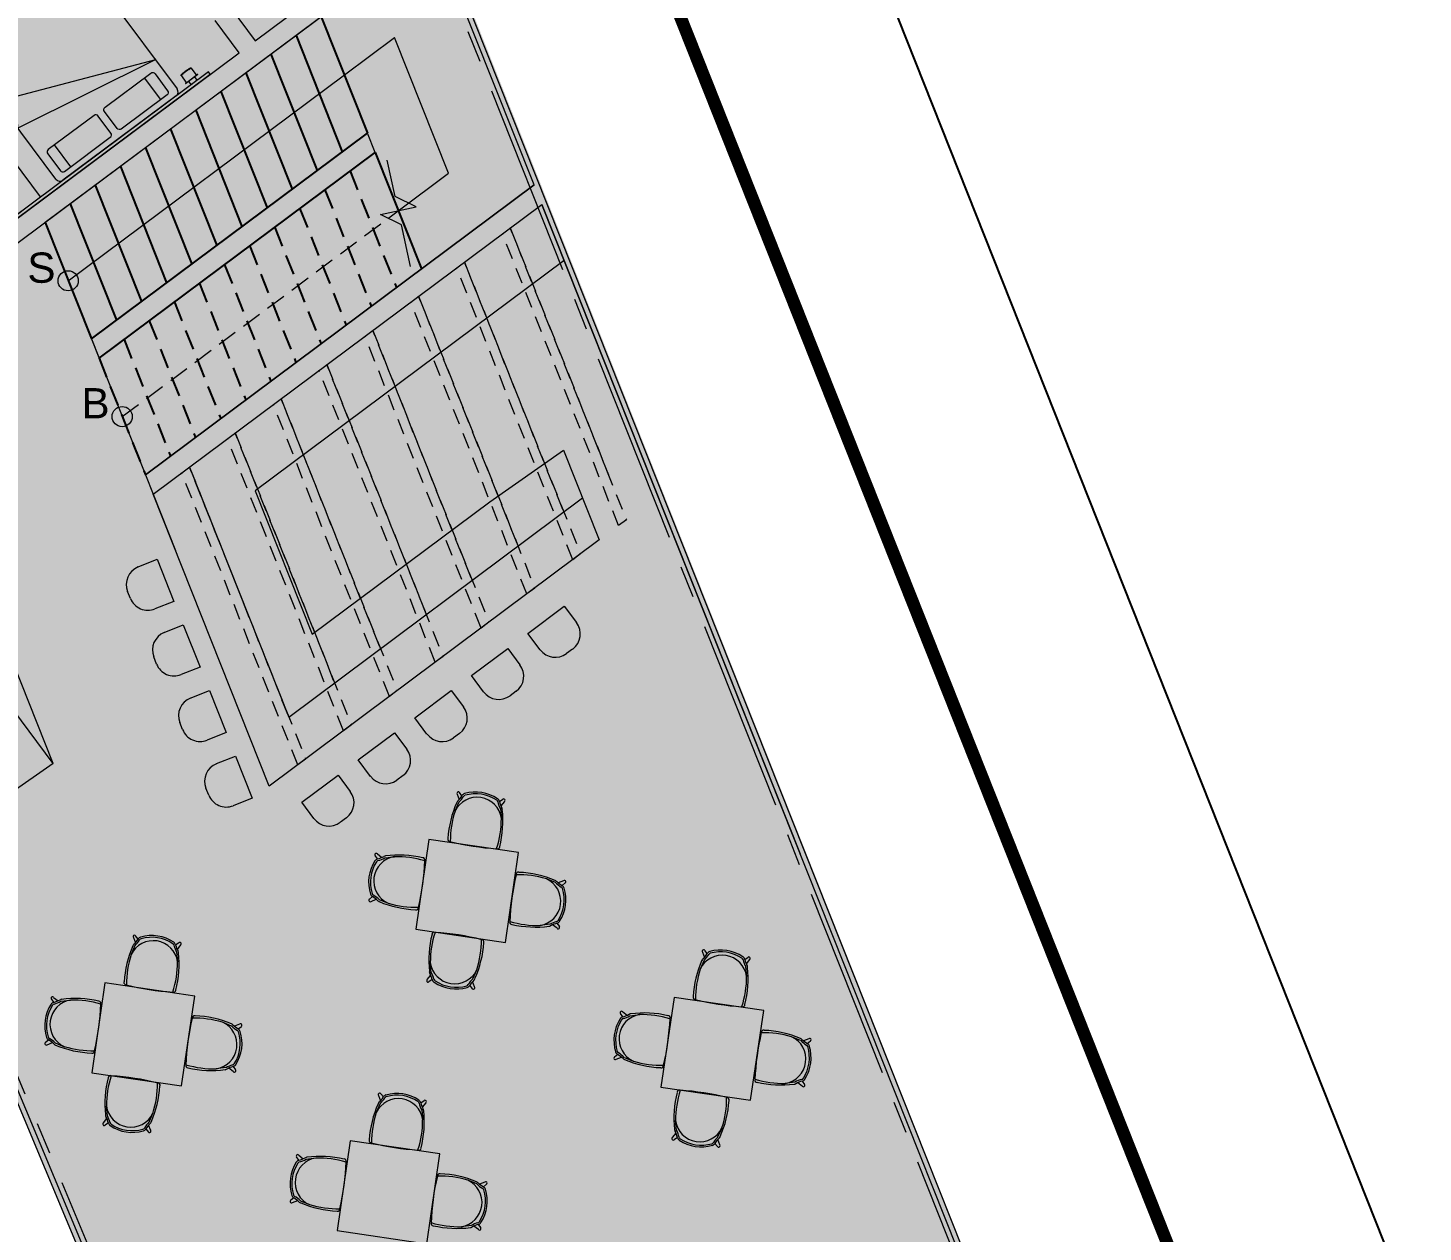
# Model space of a CAD drawing. Header units: metres. Extents: x -466 to 1322, y -1072 to 50.
# Drawn here: x 446.75 to 460.6, y -410.86 to -398.92 of the extents above; entities that cross this region are included whole.
import ezdxf

# ---------------------------------------------------------------- set-up
doc = ezdxf.new("R2010")
doc.units = ezdxf.units.M
for name, pattern in [('B1 P BAJA$0$HIDDEN', [9.525, 6.35, -3.175]), ('CENTER2', [28.575, 19.05, -3.175, 3.175, -3.175]), ('Hidden 1_16_', [0.002381, 0.001587, -0.00079375]), ('OCULTA2', [0.3, 0.2, -0.1])]:
    doc.linetypes.add(name, pattern=pattern)
for name, color, linetype, lineweight in [('A - Hatch muros', 4, 'Continuous', 0), ('A - MURO BAJO', 2, 'Continuous', 0), ('A - PROY', 250, 'B1 P BAJA$0$HIDDEN', 0), ('A-EJES', 61, 'CENTER2', 0), ('A-MUEBLES', 5, 'Continuous', 0), ('A-MURO INT', 4, 'Continuous', 0), ('S-STRS-ANNO', 30, 'Continuous', 9)]:
    doc.layers.add(name, color=color, linetype=linetype, lineweight=lineweight)
for name, color, linetype in [('AKU_Escalera', 5, 'Continuous'), ('AKU_Poligono', 1, 'Continuous'), ('Poligono Fisico', 3, 'Continuous')]:
    doc.layers.add(name, color=color, linetype=linetype)
for name, color, linetype, lineweight, true_color in [('Hatch escaleras', 7, 'Continuous', 0, 0x78372d), ('Hatch Exterior', 7, 'Continuous', 0, 0xa99b89), ('Hatch Interior', 7, 'Continuous', 0, 0xaf6350)]:
    doc.layers.add(name, color=color, linetype=linetype, lineweight=lineweight, true_color=true_color)
doc.styles.get("Standard").update_dxf_attribs({"font": 'arial.ttf'})

# ---------------------------------------------------------------- blocks, each defined once
blk = doc.blocks.new('Mure02pl')
at = {"color": 0, "linetype": 'ByBlock'}
for p, q in [((-0.75, -1.975), (-0.75, -0.075)), ((-0.7, -0.025), (0.7, -0.025)), ((-0.557, -0.086), (-0.557, -0.356)), ((0.557, -0.086), (0.557, -0.356)), ((0.75, -0.075), (0.75, -1.975)), ((0.571, -0.969), (-0.755, -0.433)), ((-0.755, -0.433), (0.749, -0.707)), ((0.749, -0.707), (0.571, -0.969)), ((0.7, -2.025), (-0.7, -2.025))]:
    blk.add_line(p, q, dxfattribs=at)
for points in [[(-0.068, -0.356), (-0.634, -0.356, -0.414214), (-0.664, -0.326), (-0.664, -0.116, -0.414214), (-0.634, -0.086), (-0.068, -0.086, -0.414214), (-0.038, -0.116), (-0.038, -0.326, -0.414214)], [(0.068, -0.356), (0.634, -0.356, 0.414214), (0.664, -0.326), (0.664, -0.116, 0.414214), (0.634, -0.086), (0.068, -0.086, 0.414214), (0.038, -0.116), (0.038, -0.326, 0.414214)]]:
    blk.add_lwpolyline(points, format="xyb", close=True, dxfattribs=at)
for centre, start, end in [((-0.7, -0.075), 90, 180), ((0.7, -0.075), 0, 90), ((-0.7, -1.975), 180, 270), ((0.7, -1.975), 270, 0)]:
    blk.add_arc(centre, 0.05, start, end, dxfattribs=at)

msp = doc.modelspace()

# ---------------------------------------------------------------- hatches: boundary and pattern name
at = {"layer": 'A - Hatch muros', "transparency": 33554687}
h = msp.add_hatch(color=256, dxfattribs=at)
h.dxf.hatch_style = 1
h.paths.add_polyline_path([(450.823, -397.946), (443.116, -403.69), (445.686, -407.138), (445.526, -407.258), (444.211, -405.494), (443.81, -405.792), (443.691, -405.632), (444.092, -405.333), (442.119, -402.687), (439.554, -404.6), (439.434, -404.439), (442, -402.527), (440.924, -401.084), (438.519, -402.877), (439.116, -403.678), (438.956, -403.798), (438.239, -402.836), (440.805, -400.923), (440.625, -400.683), (440.786, -400.563), (441.144, -401.044), (442.748, -399.849), (442.867, -400.01), (441.264, -401.205), (442.997, -403.53), (444.44, -402.454), (443.185, -400.771), (443.345, -400.651), (444.6, -402.335), (448.85, -399.167), (448.611, -398.847), (448.771, -398.727), (449.01, -399.048), (450.746, -397.754)])
h = msp.add_hatch(color=256, dxfattribs=at)
h.dxf.hatch_style = 1
h.paths.add_polyline_path([(447.384, -402.006), (447.461, -402.198), (450.2, -400.157), (450.123, -399.964)])
at = {"layer": 'A-MURO INT', "transparency": 33554687}
h = msp.add_hatch(color=256, dxfattribs=at)
h.dxf.hatch_style = 1
h.paths.add_polyline_path([(445.939, -404.787), (445.799, -404.892), (446.741, -406.155), (445.993, -406.679), (445.995, -406.683), (445.847, -406.786), (445.7, -406.889), (445.651, -406.922), (445.729, -407.108), (447.004, -406.215)])
h.paths.add_polyline_path([(445.119, -405.648), (445.039, -405.458), (444.65, -405.748), (444.77, -405.908)])
h.paths.add_polyline_path([(445.177, -405.397), (445.157, -405.37), (445.039, -405.458), (445.119, -405.648), (445.277, -405.531), (445.257, -405.504), (445.257, -405.504)])
h.paths.add_polyline_path([(444.403, -402.732), (444.265, -402.834), (445.122, -403.983), (445.262, -403.878)])
h.paths.add_polyline_path([(444.48, -404.461), (444.36, -404.301), (443.853, -404.679), (443.973, -404.839)])
at = {"layer": 'Hatch escaleras', "transparency": 33554687}
h = msp.add_hatch(color=256, dxfattribs=at)
h.dxf.hatch_style = 1
h.paths.add_polyline_path([(446.925, -400.852), (447.92, -403.353), (451.776, -400.478), (450.781, -397.977)])
h = msp.add_hatch(color=256, dxfattribs=at)
h.dxf.hatch_style = 1
h.paths.add_polyline_path([(446.925, -400.852), (447.92, -403.353), (451.776, -400.478), (450.781, -397.977)])
at = {"layer": 'Hatch Exterior', "transparency": 33554687}
h = msp.add_hatch(color=256, dxfattribs=at)
h.dxf.hatch_style = 1
h.paths.add_polyline_path([(452.157, -422.764), (445.643, -407.17), (426.443, -421.481), (425.129, -419.717), (443.848, -405.764), (442.653, -404.16), (449.19, -399.288), (446.082, -395.119), (448.887, -393.028), (459.547, -419.87)])
at = {"layer": 'Hatch Interior', "transparency": 33554687}
h = msp.add_hatch(color=256, dxfattribs=at)
h.dxf.hatch_style = 1
edge = h.paths.add_edge_path()
edge.add_line((417.738, -422.606), (419.386, -424.817))
edge.add_arc((419.72, -425.432), 0.7, 36.6996, 118.5178, ccw=False)
edge.add_line((420.281, -425.014), (421.644, -423.998))
edge.add_line((421.644, -423.998), (425.111, -425.674))
edge.add_line((425.111, -425.674), (423.817, -428.35))
edge.add_line((423.817, -428.35), (449.746, -440.885))
edge.add_line((449.746, -440.885), (452.227, -435.753))
edge.add_line((452.227, -435.753), (452.879, -434.403))
edge.add_line((452.879, -434.403), (426.278, -421.542))
edge.add_line((426.278, -421.542), (424.968, -419.836))
edge.add_line((424.968, -419.836), (443.848, -405.764))
edge.add_line((443.848, -405.764), (442.653, -404.16))
edge.add_line((442.653, -404.16), (449.19, -399.288))
edge.add_line((449.19, -399.288), (446.082, -395.119))
edge.add_line((446.082, -395.119), (408.291, -423.287))
edge.add_line((408.291, -423.287), (413.467, -425.79))
edge.add_line((413.467, -425.79), (417.738, -422.606))
at = {"layer": 'S-STRS-ANNO', "lineweight": 0}
h = msp.add_hatch(color=256, dxfattribs=at)
h.dxf.hatch_style = 1
edge = h.paths.add_edge_path()
edge.add_arc((447.154, -401.429), 0.1, 0, 360)
h = msp.add_hatch(color=256, dxfattribs=at)
h.dxf.hatch_style = 1
edge = h.paths.add_edge_path()
edge.add_arc((447.69, -402.776), 0.1, 0, 360)

# ---------------------------------------------------------------- linework, layer by layer
at = {"layer": 'A - MURO BAJO'}
for p, q in [((451.853, -400.671), (454.417, -407.113)), ((452.075, -401.228), (449.01, -403.513)), ((452.069, -403.108), (452.423, -403.999)), ((447.996, -403.545), (448.218, -404.103)), ((449.149, -406.441), (447.996, -403.545)), ((452.423, -403.999), (449.149, -406.441))]:
    msp.add_line(p, q, dxfattribs=at)
at = {"layer": 'A - MURO BAJO', "ltscale": 0.05}
for p, q in [((448.357, -403.277), (449.342, -405.756)), ((449.342, -405.756), (452.258, -403.583))]:
    msp.add_line(p, q, dxfattribs=at)
for points in [[(450.823, -397.946), (459.547, -419.87), (452.157, -422.764), (447.57, -411.782), (445.643, -407.17)], [(451.776, -400.478), (450.781, -397.977)], [(459.482, -419.841), (451.853, -400.671)], [(449.575, -404.934), (451.337, -403.62), (452.069, -403.108)], [(449.01, -403.513), (449.575, -404.934)], [(445.684, -407.139), (447.616, -411.764), (447.616, -411.764), (451.413, -420.854), (452.184, -422.7)]]:
    msp.add_lwpolyline(points, dxfattribs=at)
at = {"layer": 'A - PROY'}
msp.add_line((447.004, -406.215), (445.264, -401.843), dxfattribs=at)
at = {"layer": 'A - PROY', "color": 250, "linetype": 'Hidden 1_16_', "ltscale": 100}
for points in [[(452.517, -403.358), (451.54, -400.904), (452.692, -403.799), (452.615, -403.857), (451.463, -400.962)], [(452.062, -403.697), (451.085, -401.243), (452.238, -404.138), (452.16, -404.196), (451.008, -401.301)], [(451.607, -404.036), (450.631, -401.582), (451.783, -404.477), (451.705, -404.535), (450.553, -401.64)], [(451.152, -404.375), (450.176, -401.921), (451.328, -404.816), (451.251, -404.874), (450.098, -401.979)], [(450.698, -404.714), (449.721, -402.26), (450.873, -405.155), (450.796, -405.213), (449.644, -402.317)], [(450.243, -405.053), (449.266, -402.599), (450.418, -405.494), (450.341, -405.552), (449.189, -402.656)], [(449.788, -405.392), (448.811, -402.938), (449.964, -405.833), (449.886, -405.891), (448.734, -402.995)], [(449.334, -405.731), (448.357, -403.276), (449.509, -406.172), (449.432, -406.23), (448.28, -403.334)]]:
    msp.add_lwpolyline(points, dxfattribs=at)
at = {"layer": 'A-EJES', "ltscale": 0.1}
for p, q in [((459.458, -419.905), (447.271, -389.28)), ((452.233, -422.68), (440.431, -394.426))]:
    msp.add_line(p, q, dxfattribs=at)
at = {"layer": 'A-MUEBLES'}
for p, q in [((448.368, -399.319), (448.277, -399.387)), ((448.351, -399.332), (448.368, -399.319)), ((448.425, -399.383), (448.379, -399.322)), ((448.277, -399.387), (448.294, -399.374)), ((448.277, -399.398), (448.323, -399.459)), ((448.317, -399.471), (448.437, -399.381)), ((448.319, -399.469), (448.317, -399.471)), ((448.317, -399.471), (448.32, -399.474)), ((448.44, -399.384), (448.32, -399.474)), ((448.32, -399.474), (448.322, -399.473)), ((448.349, -399.452), (448.374, -399.485)), ((448.435, -399.439), (448.374, -399.485)), ((448.435, -399.439), (448.41, -399.407)), ((448.437, -399.381), (448.435, -399.383)), ((448.44, -399.384), (448.437, -399.381)), ((448.438, -399.386), (448.44, -399.384))]:
    msp.add_line(p, q, dxfattribs=at)
at = {"layer": 'A-MUEBLES', "color": 5}
for p, q in [((447.849, -404.266), (448.037, -404.191)), ((448.037, -404.191), (448.203, -404.61)), ((447.772, -404.58), (447.744, -404.51)), ((448.203, -404.61), (448.015, -404.684)), ((451.715, -404.926), (452.076, -404.657)), ((452.076, -404.657), (452.197, -404.819)), ((448.108, -404.917), (448.296, -404.842)), ((448.296, -404.842), (448.462, -405.26)), ((451.837, -405.088), (451.715, -404.926)), ((451.154, -405.344), (451.515, -405.075)), ((451.515, -405.075), (451.636, -405.237)), ((452.159, -405.081), (452.099, -405.126)), ((448.03, -405.23), (448.003, -405.16)), ((448.462, -405.26), (448.274, -405.335)), ((451.275, -405.506), (451.154, -405.344)), ((448.366, -405.567), (448.555, -405.492)), ((448.555, -405.492), (448.721, -405.91)), ((450.593, -405.763), (450.954, -405.494)), ((450.954, -405.494), (451.075, -405.656)), ((451.598, -405.5), (451.538, -405.545)), ((448.289, -405.88), (448.261, -405.811)), ((450.714, -405.925), (450.593, -405.763)), ((448.721, -405.91), (448.533, -405.985)), ((450.032, -406.181), (450.393, -405.912)), ((450.393, -405.912), (450.514, -406.074)), ((451.037, -405.918), (450.977, -405.963)), ((448.625, -406.218), (448.813, -406.143)), ((448.813, -406.143), (448.98, -406.561)), ((450.153, -406.344), (450.032, -406.181)), ((449.471, -406.6), (449.832, -406.331)), ((449.832, -406.331), (449.953, -406.493)), ((450.476, -406.337), (450.416, -406.382)), ((448.548, -406.531), (448.52, -406.461)), ((451.014, -406.521), (451.034, -406.573)), ((451.061, -406.536), (451.036, -406.503)), ((448.98, -406.561), (448.792, -406.636)), ((449.592, -406.762), (449.471, -406.6)), ((451.03, -406.601), (450.991, -406.69)), ((451.433, -406.594), (451.466, -406.571)), ((451.442, -406.665), (451.452, -406.762)), ((451.483, -406.594), (451.447, -406.638)), ((449.915, -406.755), (449.855, -406.8)), ((450.732, -406.971), (450.602, -407.861)), ((451.623, -407.1), (450.732, -406.971)), ((450.224, -407.163), (450.2, -407.13)), ((450.223, -407.114), (450.267, -407.148)), ((450.295, -407.153), (450.391, -407.141)), ((451.493, -407.991), (451.623, -407.1)), ((451.988, -407.398), (451.899, -407.361)), ((452.068, -407.379), (452.016, -407.401)), ((452.054, -407.427), (452.086, -407.401)), ((450.173, -407.537), (450.142, -407.562)), ((450.159, -407.584), (450.211, -407.563)), ((450.239, -407.566), (450.329, -407.603)), ((450.602, -407.861), (451.493, -407.991)), ((451.932, -407.811), (451.836, -407.823)), ((452.004, -407.85), (451.96, -407.815)), ((452.003, -407.8), (452.027, -407.833)), ((447.817, -408.023), (447.778, -408.112)), ((447.801, -407.943), (447.821, -407.995)), ((447.848, -407.958), (447.823, -407.926)), ((448.22, -408.016), (448.253, -407.993)), ((448.27, -408.016), (448.234, -408.06)), ((448.229, -408.088), (448.239, -408.184)), ((450.757, -408.288), (450.747, -408.192)), ((453.463, -408.167), (453.424, -408.256)), ((453.446, -408.087), (453.466, -408.139)), ((453.494, -408.102), (453.469, -408.07)), ((453.866, -408.16), (453.899, -408.137)), ((453.915, -408.16), (453.88, -408.204)), ((450.717, -408.359), (450.752, -408.315)), ((451.169, -408.352), (451.208, -408.264)), ((453.875, -408.232), (453.885, -408.328)), ((447.519, -408.393), (447.389, -409.283)), ((448.41, -408.523), (447.519, -408.393)), ((450.766, -408.359), (450.733, -408.382)), ((451.138, -408.417), (451.163, -408.45)), ((451.186, -408.433), (451.165, -408.38)), ((447.011, -408.585), (446.987, -408.552)), ((447.01, -408.536), (447.054, -408.57)), ((447.082, -408.575), (447.178, -408.563)), ((448.28, -409.413), (448.41, -408.523)), ((453.165, -408.537), (453.035, -409.427)), ((454.055, -408.667), (453.165, -408.537)), ((452.657, -408.729), (452.633, -408.696)), ((452.656, -408.68), (452.7, -408.714)), ((452.728, -408.719), (452.824, -408.707)), ((453.925, -409.557), (454.055, -408.667)), ((448.775, -408.82), (448.686, -408.783)), ((448.855, -408.801), (448.803, -408.823)), ((448.841, -408.849), (448.873, -408.824)), ((446.96, -408.959), (446.929, -408.984)), ((446.946, -409.006), (446.998, -408.985)), ((447.026, -408.988), (447.116, -409.025)), ((454.421, -408.964), (454.331, -408.927)), ((454.501, -408.946), (454.449, -408.967)), ((454.486, -408.993), (454.518, -408.968)), ((452.606, -409.103), (452.574, -409.128)), ((452.592, -409.15), (452.644, -409.129)), ((452.672, -409.132), (452.761, -409.169)), ((447.389, -409.283), (448.28, -409.413)), ((448.719, -409.233), (448.623, -409.245)), ((448.791, -409.272), (448.747, -409.238)), ((448.79, -409.222), (448.814, -409.255)), ((453.035, -409.427), (453.925, -409.557)), ((454.365, -409.377), (454.269, -409.389)), ((454.437, -409.416), (454.392, -409.382)), ((454.436, -409.366), (454.46, -409.399)), ((450.233, -409.509), (450.253, -409.561)), ((450.281, -409.524), (450.256, -409.492)), ((450.653, -409.582), (450.686, -409.559)), ((450.702, -409.582), (450.667, -409.626)), ((447.544, -409.71), (447.534, -409.614)), ((447.956, -409.774), (447.995, -409.686)), ((450.25, -409.589), (450.211, -409.678)), ((450.662, -409.654), (450.672, -409.75)), ((447.503, -409.781), (447.539, -409.737)), ((447.553, -409.781), (447.52, -409.805)), ((447.925, -409.84), (447.95, -409.872)), ((447.973, -409.855), (447.952, -409.802)), ((453.19, -409.854), (453.18, -409.758)), ((453.601, -409.919), (453.641, -409.83)), ((449.952, -409.959), (449.822, -410.849)), ((450.842, -410.089), (449.952, -409.959)), ((453.149, -409.926), (453.185, -409.882)), ((453.199, -409.925), (453.165, -409.949)), ((453.571, -409.984), (453.596, -410.016)), ((453.618, -409.999), (453.598, -409.946)), ((449.444, -410.152), (449.42, -410.119)), ((449.442, -410.102), (449.487, -410.136)), ((449.515, -410.141), (449.611, -410.129)), ((450.712, -410.979), (450.842, -410.089)), ((451.208, -410.386), (451.118, -410.349)), ((451.288, -410.368), (451.236, -410.389)), ((451.273, -410.415), (451.305, -410.39)), ((449.393, -410.525), (449.361, -410.55)), ((449.379, -410.572), (449.431, -410.551)), ((449.459, -410.554), (449.548, -410.591)), ((451.152, -410.799), (451.056, -410.811)), ((451.224, -410.838), (451.179, -410.804)), ((451.223, -410.788), (451.247, -410.821)), ((449.822, -410.849), (450.712, -410.979))]:
    msp.add_line(p, q, dxfattribs=at)
at = {"layer": 'A-MUEBLES', "flags": 128}
for points in [[(448.331, -399.342), (448.341, -399.334), (448.351, -399.328), (448.356, -399.325)], [(448.356, -399.325), (448.359, -399.323), (448.361, -399.322), (448.364, -399.321), (448.367, -399.319), (448.368, -399.319)], [(448.368, -399.319), (448.369, -399.319), (448.369, -399.319), (448.369, -399.318), (448.37, -399.318), (448.37, -399.318), (448.37, -399.318), (448.371, -399.318), (448.371, -399.318), (448.371, -399.318), (448.372, -399.318), (448.372, -399.318), (448.373, -399.318), (448.373, -399.318), (448.373, -399.318), (448.374, -399.318), (448.374, -399.318), (448.374, -399.319), (448.375, -399.319), (448.375, -399.319), (448.376, -399.319), (448.376, -399.319), (448.376, -399.319), (448.377, -399.319), (448.377, -399.32), (448.377, -399.32), (448.377, -399.32), (448.378, -399.32), (448.378, -399.321), (448.378, -399.321), (448.379, -399.321), (448.379, -399.321), (448.379, -399.322), (448.379, -399.322)], [(448.277, -399.398), (448.277, -399.398), (448.277, -399.397), (448.276, -399.397), (448.276, -399.397), (448.276, -399.396), (448.276, -399.396), (448.276, -399.396), (448.276, -399.395), (448.276, -399.395), (448.276, -399.395), (448.275, -399.394), (448.275, -399.394), (448.275, -399.394), (448.275, -399.393), (448.275, -399.393), (448.275, -399.392), (448.275, -399.392), (448.275, -399.392), (448.275, -399.391), (448.275, -399.391), (448.275, -399.391), (448.276, -399.39), (448.276, -399.39), (448.276, -399.389), (448.276, -399.389), (448.276, -399.389), (448.276, -399.388), (448.276, -399.388), (448.276, -399.388), (448.277, -399.387), (448.277, -399.387), (448.277, -399.387), (448.277, -399.387)], [(448.277, -399.387), (448.279, -399.384), (448.281, -399.382), (448.283, -399.38), (448.285, -399.378), (448.286, -399.377)], [(448.286, -399.377), (448.296, -399.368), (448.306, -399.36), (448.31, -399.357)], [(448.331, -399.342), (448.331, -399.342), (448.331, -399.342), (448.331, -399.342), (448.331, -399.342), (448.331, -399.342), (448.33, -399.342), (448.33, -399.342), (448.33, -399.342), (448.33, -399.342), (448.33, -399.342), (448.33, -399.342), (448.33, -399.343), (448.329, -399.343), (448.329, -399.343), (448.329, -399.343), (448.329, -399.343), (448.328, -399.343), (448.328, -399.344), (448.328, -399.344), (448.328, -399.344), (448.327, -399.344), (448.327, -399.345), (448.327, -399.345), (448.326, -399.345), (448.326, -399.345), (448.326, -399.346), (448.325, -399.346), (448.325, -399.346), (448.324, -399.346), (448.324, -399.347), (448.324, -399.347), (448.323, -399.347), (448.323, -399.348), (448.323, -399.348), (448.322, -399.348), (448.322, -399.348), (448.321, -399.349), (448.321, -399.349), (448.32, -399.349), (448.32, -399.35), (448.32, -399.35), (448.319, -399.35), (448.319, -399.351), (448.318, -399.351), (448.318, -399.351), (448.318, -399.352), (448.317, -399.352), (448.317, -399.352), (448.316, -399.352), (448.316, -399.353), (448.316, -399.353), (448.315, -399.353), (448.315, -399.354), (448.315, -399.354), (448.314, -399.354), (448.314, -399.354), (448.314, -399.355), (448.313, -399.355), (448.313, -399.355), (448.313, -399.355), (448.312, -399.355), (448.312, -399.356), (448.312, -399.356), (448.312, -399.356), (448.311, -399.356), (448.311, -399.356), (448.311, -399.356), (448.311, -399.357), (448.311, -399.357), (448.311, -399.357), (448.31, -399.357), (448.31, -399.357), (448.31, -399.357), (448.31, -399.357), (448.31, -399.357), (448.31, -399.357), (448.31, -399.357), (448.31, -399.357)], [(448.31, -399.357), (448.31, -399.357), (448.31, -399.357), (448.31, -399.357), (448.31, -399.357), (448.31, -399.357), (448.31, -399.357), (448.31, -399.357), (448.311, -399.357), (448.311, -399.357), (448.311, -399.357), (448.311, -399.356), (448.311, -399.356), (448.311, -399.356), (448.312, -399.356), (448.312, -399.356), (448.312, -399.356), (448.312, -399.355), (448.313, -399.355), (448.313, -399.355), (448.313, -399.355), (448.313, -399.355), (448.314, -399.354), (448.314, -399.354), (448.314, -399.354), (448.315, -399.354), (448.315, -399.353), (448.315, -399.353), (448.316, -399.353), (448.316, -399.353), (448.317, -399.352), (448.317, -399.352), (448.317, -399.352), (448.318, -399.351), (448.318, -399.351), (448.319, -399.351), (448.319, -399.35), (448.319, -399.35), (448.32, -399.35), (448.32, -399.35), (448.321, -399.349), (448.321, -399.349), (448.321, -399.349), (448.322, -399.348), (448.322, -399.348), (448.323, -399.348), (448.323, -399.347), (448.324, -399.347), (448.324, -399.347), (448.324, -399.347), (448.325, -399.346), (448.325, -399.346), (448.325, -399.346), (448.326, -399.345), (448.326, -399.345), (448.326, -399.345), (448.327, -399.345), (448.327, -399.344), (448.327, -399.344), (448.328, -399.344), (448.328, -399.344), (448.328, -399.344), (448.329, -399.343), (448.329, -399.343), (448.329, -399.343), (448.329, -399.343), (448.329, -399.343), (448.33, -399.343), (448.33, -399.342), (448.33, -399.342), (448.33, -399.342), (448.33, -399.342), (448.33, -399.342), (448.33, -399.342), (448.331, -399.342), (448.331, -399.342), (448.331, -399.342), (448.331, -399.342), (448.331, -399.342)], [(448.331, -399.461), (448.331, -399.461), (448.33, -399.461), (448.33, -399.461), (448.33, -399.461), (448.33, -399.461), (448.329, -399.461), (448.329, -399.461), (448.329, -399.461), (448.329, -399.461), (448.329, -399.461), (448.328, -399.462), (448.328, -399.462), (448.328, -399.462), (448.328, -399.462), (448.327, -399.462), (448.327, -399.462), (448.327, -399.462), (448.327, -399.462), (448.326, -399.462), (448.326, -399.461), (448.326, -399.461), (448.326, -399.461), (448.326, -399.461), (448.325, -399.461), (448.325, -399.461), (448.325, -399.461), (448.325, -399.461), (448.324, -399.461), (448.324, -399.461), (448.324, -399.461), (448.324, -399.46), (448.324, -399.46), (448.324, -399.46), (448.323, -399.46), (448.323, -399.46), (448.323, -399.46), (448.323, -399.459), (448.323, -399.459), (448.323, -399.459)], [(448.42, -399.394), (448.42, -399.394), (448.421, -399.393), (448.422, -399.393), (448.422, -399.392), (448.423, -399.392), (448.423, -399.392), (448.423, -399.392), (448.423, -399.391), (448.424, -399.391), (448.424, -399.391)], [(448.424, -399.391), (448.424, -399.391), (448.423, -399.392), (448.423, -399.392), (448.423, -399.392)], [(448.425, -399.383), (448.425, -399.383), (448.425, -399.383), (448.425, -399.384), (448.425, -399.384), (448.425, -399.384), (448.426, -399.384), (448.426, -399.384), (448.426, -399.385), (448.426, -399.385), (448.426, -399.385), (448.426, -399.385), (448.426, -399.386), (448.426, -399.386), (448.426, -399.386), (448.426, -399.386), (448.426, -399.387), (448.426, -399.387), (448.426, -399.387), (448.426, -399.387), (448.426, -399.387), (448.426, -399.388), (448.426, -399.388), (448.426, -399.388), (448.426, -399.388), (448.426, -399.389), (448.426, -399.389), (448.425, -399.389), (448.425, -399.389), (448.425, -399.389), (448.425, -399.39), (448.425, -399.39), (448.425, -399.39), (448.425, -399.39), (448.425, -399.39), (448.424, -399.391), (448.424, -399.391), (448.424, -399.391), (448.424, -399.391), (448.424, -399.391)]]:
    msp.add_lwpolyline(points, dxfattribs=at)
at = {"layer": 'A-MUEBLES'}
msp.add_lwpolyline([(444.855, -402.107), (444.873, -402.131), (448.563, -399.381), (448.545, -399.357), (444.855, -402.107)], dxfattribs=at)
msp.add_lwpolyline([(446.612, -400.237), (446.251, -400.506), (446.52, -400.866), (446.881, -400.598)], close=True, dxfattribs=at)
at = {"layer": 'A-MUEBLES', "color": 5}
for centre, radius, start, end in [((447.918, -404.441), 0.187, 111.7004, 201.7004), ((447.946, -404.51), 0.187, 201.7004, 291.7004), ((452.047, -404.931), 0.188, 306.7188, 36.7188), ((448.177, -405.091), 0.187, 111.7004, 201.7004), ((451.987, -404.976), 0.187, 216.7188, 306.7188), ((448.205, -405.161), 0.187, 201.7004, 291.7004), ((451.486, -405.35), 0.188, 306.7188, 36.7188), ((448.436, -405.741), 0.187, 111.7004, 201.7004), ((451.426, -405.394), 0.187, 216.7188, 306.7188), ((450.925, -405.768), 0.188, 306.7188, 36.7188), ((448.463, -405.811), 0.187, 201.7004, 291.7004), ((450.865, -405.813), 0.187, 216.7188, 306.7188), ((450.364, -406.187), 0.187, 306.7188, 36.7188), ((448.695, -406.392), 0.187, 111.7004, 201.7004), ((450.304, -406.231), 0.187, 216.7188, 306.7188), ((448.722, -406.461), 0.187, 201.7004, 291.7004), ((449.803, -406.605), 0.187, 306.7188, 36.7188), ((451.025, -406.512), 0.0141, 37.1157, 217.4292), ((450.857, -406.416), 0.236, 313.2522, 329.863), ((451.098, -406.556), 0.0425, 106.1918, 149.863), ((451.098, -406.556), 0.0255, 106.1918, 149.863), ((451.196, -406.892), 0.392, 56.0102, 106.1918), ((451.196, -406.892), 0.375, 56.0102, 106.1918), ((451.972, -407.029), 1.053, 156.1119, 176.3177), ((451.211, -406.796), 0.244, 8.0759, 154.126), ((451.211, -406.796), 0.244, 8.0759, 154.126), ((451.048, -406.62), 0.0425, 133.2522, 156.1119), ((450.857, -406.416), 0.253, 313.2522, 329.863), ((451.391, -406.602), 0.0255, 12.3389, 56.0102), ((451.391, -406.602), 0.0425, 12.3389, 56.0102), ((451.664, -406.543), 0.253, 192.3389, 208.9497), ((451.664, -406.543), 0.236, 192.3389, 208.9497), ((450.414, -406.785), 1.053, 345.8843, 6.09), ((451.42, -406.678), 0.0425, 6.09, 28.9497), ((451.475, -406.582), 0.0141, 304.7727, 125.0862), ((449.742, -406.65), 0.187, 216.7188, 306.7188), ((451.897, -406.985), 0.952, 161.939, 180.263), ((450.5, -406.766), 0.952, 341.939, 0.263), ((450.942, -406.967), 0.022, 164.0427, 275.7599), ((451.558, -404.567), 2.499, 255.7124, 266.4895), ((451.414, -407.041), 0.022, 246.442, 358.1592), ((450.527, -407.394), 0.392, 147.2075, 197.3891), ((450.527, -407.394), 0.375, 147.2075, 197.3891), ((450.43, -407.381), 0.244, 99.2732, 245.3233), ((450.43, -407.381), 0.244, 99.2732, 245.3233), ((450.211, -407.122), 0.0141, 35.97, 216.2835), ((450.233, -407.205), 0.0425, 103.5362, 147.2075), ((450.233, -407.205), 0.0255, 103.5362, 147.2075), ((450.168, -406.934), 0.236, 283.5362, 300.147), ((450.168, -406.934), 0.253, 283.5362, 300.147), ((450.308, -407.175), 0.0425, 97.2873, 120.147), ((450.436, -408.178), 1.053, 77.0816, 97.2873), ((450.415, -408.093), 0.952, 73.1363, 91.4603), ((448.195, -407.078), 2.499, 346.9097, 357.6868), ((450.671, -407.173), 0.022, 337.6393, 89.3565), ((454.032, -407.886), 2.499, 166.9097, 177.6868), ((451.62, -407.317), 0.022, 75.24, 186.9572), ((451.622, -408.272), 0.952, 73.1363, 91.4603), ((451.58, -408.348), 1.053, 67.3092, 87.515), ((451.797, -407.582), 0.244, 279.2732, 65.3233), ((451.797, -407.582), 0.244, 279.2732, 65.3233), ((450.193, -407.499), 0.0255, 197.3891, 241.0603), ((451.97, -407.416), 0.0425, 44.4495, 67.3092), ((452.169, -407.22), 0.253, 224.4495, 241.0603), ((452.169, -407.22), 0.236, 224.4495, 241.0603), ((451.7, -407.569), 0.375, 327.2075, 17.3891), ((451.7, -407.569), 0.392, 327.2075, 17.3891), ((452.034, -407.465), 0.0255, 17.3891, 61.0603), ((452.034, -407.465), 0.0425, 17.3891, 61.0603), ((452.077, -407.39), 0.0141, 308.313, 128.6265), ((450.15, -407.573), 0.0141, 128.313, 308.6265), ((450.193, -407.499), 0.0425, 197.3891, 241.0603), ((450.058, -407.743), 0.236, 44.4495, 61.0603), ((450.058, -407.743), 0.253, 44.4495, 61.0603), ((450.257, -407.548), 0.0425, 224.4495, 247.3092), ((450.647, -406.615), 1.053, 247.3092, 267.515), ((450.605, -406.691), 0.952, 253.1363, 271.4603), ((450.607, -407.646), 0.022, 255.24, 6.9572), ((451.556, -407.791), 0.022, 157.6393, 269.3565), ((451.812, -406.871), 0.952, 253.1363, 271.4603), ((452.059, -408.03), 0.253, 103.5362, 120.147), ((451.994, -407.759), 0.0255, 283.5362, 327.2075), ((451.994, -407.759), 0.0425, 283.5362, 327.2075), ((447.812, -407.934), 0.0141, 37.1157, 217.4292), ((447.983, -408.315), 0.392, 56.0102, 106.1918), ((451.785, -408.168), 1.053, 165.8843, 186.09), ((451.699, -408.187), 0.952, 161.939, 180.263), ((450.785, -407.912), 0.022, 66.442, 178.1592), ((450.641, -410.386), 2.499, 75.7124, 86.4895), ((451.791, -406.786), 1.053, 257.0816, 277.2873), ((451.919, -407.789), 0.0425, 277.2873, 300.147), ((452.059, -408.03), 0.236, 103.5362, 120.147), ((452.016, -407.842), 0.0141, 215.97, 36.2835), ((448.759, -408.451), 1.053, 156.1119, 176.3177), ((447.998, -408.218), 0.244, 8.0759, 154.126), ((447.998, -408.218), 0.244, 8.0759, 154.126), ((447.835, -408.042), 0.0425, 133.2522, 156.1119), ((447.644, -407.838), 0.236, 313.2522, 329.863), ((447.644, -407.838), 0.253, 313.2522, 329.863), ((447.885, -407.979), 0.0425, 106.1918, 149.863), ((447.885, -407.979), 0.0255, 106.1918, 149.863), ((447.983, -408.315), 0.375, 56.0102, 106.1918), ((448.178, -408.024), 0.0255, 12.3389, 56.0102), ((448.178, -408.024), 0.0425, 12.3389, 56.0102), ((448.451, -407.965), 0.253, 192.3389, 208.9497), ((448.451, -407.965), 0.236, 192.3389, 208.9497), ((448.262, -408.005), 0.0141, 304.7727, 125.0862), ((450.227, -407.924), 1.053, 336.1119, 356.3177), ((450.302, -407.968), 0.952, 341.939, 0.263), ((451.257, -407.986), 0.022, 344.0427, 95.7599), ((448.684, -408.407), 0.952, 161.939, 180.263), ((447.287, -408.188), 0.952, 341.939, 0.263), ((447.201, -408.207), 1.053, 345.8843, 6.09), ((448.207, -408.1), 0.0425, 6.09, 28.9497), ((450.988, -408.157), 0.244, 188.0759, 334.126), ((450.988, -408.157), 0.244, 188.0759, 334.126), ((454.405, -408.595), 1.053, 156.1119, 176.3177), ((453.643, -408.362), 0.244, 8.0759, 154.126), ((453.643, -408.362), 0.244, 8.0759, 154.126), ((453.481, -408.186), 0.0425, 133.2522, 156.1119), ((453.458, -408.078), 0.0141, 37.1157, 217.4292), ((453.29, -407.983), 0.236, 313.2522, 329.863), ((453.29, -407.983), 0.253, 313.2522, 329.863), ((453.531, -408.123), 0.0425, 106.1918, 149.863), ((453.531, -408.123), 0.0255, 106.1918, 149.863), ((453.628, -408.459), 0.392, 56.0102, 106.1918), ((453.628, -408.459), 0.375, 56.0102, 106.1918), ((453.824, -408.169), 0.0255, 12.3389, 56.0102), ((453.824, -408.169), 0.0425, 12.3389, 56.0102), ((454.097, -408.109), 0.253, 192.3389, 208.9497), ((454.097, -408.109), 0.236, 192.3389, 208.9497), ((453.907, -408.149), 0.0141, 304.7727, 125.0862), ((450.779, -408.276), 0.0425, 186.09, 208.9497), ((450.535, -408.411), 0.236, 12.3389, 28.9497), ((450.535, -408.411), 0.253, 12.3389, 28.9497), ((454.33, -408.551), 0.952, 161.939, 180.263), ((452.933, -408.332), 0.952, 341.939, 0.263), ((452.847, -408.351), 1.053, 345.8843, 6.09), ((453.852, -408.244), 0.0425, 6.09, 28.9497), ((447.729, -408.389), 0.022, 164.0427, 275.7599), ((448.345, -405.989), 2.499, 255.7124, 266.4895), ((448.201, -408.463), 0.022, 246.442, 358.1592), ((450.725, -408.371), 0.0141, 124.7727, 305.0862), ((450.808, -408.351), 0.0425, 192.3389, 236.0102), ((450.808, -408.351), 0.0255, 192.3389, 236.0102), ((451.004, -408.061), 0.392, 236.0102, 286.1918), ((451.004, -408.061), 0.375, 236.0102, 286.1918), ((451.101, -408.397), 0.0255, 286.1918, 329.863), ((451.101, -408.397), 0.0425, 286.1918, 329.863), ((451.342, -408.537), 0.253, 133.2522, 149.863), ((451.342, -408.537), 0.236, 133.2522, 149.863), ((451.174, -408.441), 0.0141, 217.1157, 37.4292), ((451.151, -408.334), 0.0425, 313.2522, 336.1119), ((447.314, -408.816), 0.392, 147.2075, 197.3891), ((447.314, -408.816), 0.375, 147.2075, 197.3891), ((447.217, -408.803), 0.244, 99.2732, 245.3233), ((447.217, -408.803), 0.244, 99.2732, 245.3233), ((446.998, -408.544), 0.0141, 35.97, 216.2835), ((447.02, -408.627), 0.0425, 103.5362, 147.2075), ((447.02, -408.627), 0.0255, 103.5362, 147.2075), ((446.955, -408.356), 0.236, 283.5362, 300.147), ((446.955, -408.356), 0.253, 283.5362, 300.147), ((447.095, -408.597), 0.0425, 97.2873, 120.147), ((447.223, -409.6), 1.053, 77.0816, 97.2873), ((447.202, -409.515), 0.952, 73.1363, 91.4603), ((444.982, -408.5), 2.499, 346.9097, 357.6868), ((447.458, -408.595), 0.022, 337.6393, 89.3565), ((453.375, -408.534), 0.022, 164.0427, 275.7599), ((453.991, -406.134), 2.499, 255.7124, 266.4895), ((453.847, -408.607), 0.022, 246.442, 358.1592), ((450.819, -409.308), 2.499, 166.9097, 177.6868), ((448.407, -408.739), 0.022, 75.24, 186.9572), ((448.409, -409.694), 0.952, 73.1363, 91.4603), ((448.367, -409.77), 1.053, 67.3092, 87.515), ((452.96, -408.961), 0.392, 147.2075, 197.3891), ((452.863, -408.947), 0.244, 99.2732, 245.3233), ((452.863, -408.947), 0.244, 99.2732, 245.3233), ((452.644, -408.688), 0.0141, 35.97, 216.2835), ((452.666, -408.771), 0.0425, 103.5362, 147.2075), ((452.666, -408.771), 0.0255, 103.5362, 147.2075), ((452.6, -408.5), 0.236, 283.5362, 300.147), ((452.6, -408.5), 0.253, 283.5362, 300.147), ((452.741, -408.741), 0.0425, 97.2873, 120.147), ((452.869, -409.744), 1.053, 77.0816, 97.2873), ((452.848, -409.659), 0.952, 73.1363, 91.4603), ((450.628, -408.644), 2.499, 346.9097, 357.6868), ((453.104, -408.739), 0.022, 337.6393, 89.3565), ((448.584, -409.004), 0.244, 279.2732, 65.3233), ((448.584, -409.004), 0.244, 279.2732, 65.3233), ((448.757, -408.838), 0.0425, 44.4495, 67.3092), ((448.956, -408.642), 0.253, 224.4495, 241.0603), ((448.956, -408.642), 0.236, 224.4495, 241.0603), ((448.487, -408.991), 0.375, 327.2075, 17.3891), ((448.487, -408.991), 0.392, 327.2075, 17.3891), ((448.821, -408.887), 0.0255, 17.3891, 61.0603), ((448.821, -408.887), 0.0425, 17.3891, 61.0603), ((448.864, -408.812), 0.0141, 308.313, 128.6265), ((452.96, -408.961), 0.375, 147.2075, 197.3891), ((456.465, -409.452), 2.499, 166.9097, 177.6868), ((454.053, -408.883), 0.022, 75.24, 186.9572), ((454.055, -409.838), 0.952, 73.1363, 91.4603), ((454.013, -409.915), 1.053, 67.3092, 87.515), ((446.937, -408.995), 0.0141, 128.313, 308.6265), ((446.98, -408.921), 0.0425, 197.3891, 241.0603), ((446.98, -408.921), 0.0255, 197.3891, 241.0603), ((446.845, -409.165), 0.236, 44.4495, 61.0603), ((446.845, -409.165), 0.253, 44.4495, 61.0603), ((447.044, -408.97), 0.0425, 224.4495, 247.3092), ((447.434, -408.037), 1.053, 247.3092, 267.515), ((447.392, -408.113), 0.952, 253.1363, 271.4603), ((454.229, -409.148), 0.244, 279.2732, 65.3233), ((454.229, -409.148), 0.244, 279.2732, 65.3233), ((454.402, -408.982), 0.0425, 44.4495, 67.3092), ((454.602, -408.787), 0.253, 224.4495, 241.0603), ((454.602, -408.787), 0.236, 224.4495, 241.0603), ((454.133, -409.135), 0.375, 327.2075, 17.3891), ((454.133, -409.135), 0.392, 327.2075, 17.3891), ((454.467, -409.031), 0.0255, 17.3891, 61.0603), ((454.467, -409.031), 0.0425, 17.3891, 61.0603), ((454.51, -408.957), 0.0141, 308.313, 128.6265), ((447.394, -409.068), 0.022, 255.24, 6.9572), ((452.583, -409.139), 0.0141, 128.313, 308.6265), ((452.626, -409.065), 0.0425, 197.3891, 241.0603), ((452.626, -409.065), 0.0255, 197.3891, 241.0603), ((452.491, -409.309), 0.236, 44.4495, 61.0603), ((452.491, -409.309), 0.253, 44.4495, 61.0603), ((452.69, -409.114), 0.0425, 224.4495, 247.3092), ((453.08, -408.181), 1.053, 247.3092, 267.515), ((448.343, -409.213), 0.022, 157.6393, 269.3565), ((448.599, -408.293), 0.952, 253.1363, 271.4603), ((448.578, -408.208), 1.053, 257.0816, 277.2873), ((448.706, -409.211), 0.0425, 277.2873, 300.147), ((448.846, -409.452), 0.253, 103.5362, 120.147), ((448.846, -409.452), 0.236, 103.5362, 120.147), ((448.781, -409.181), 0.0255, 283.5362, 327.2075), ((448.781, -409.181), 0.0425, 283.5362, 327.2075), ((448.803, -409.264), 0.0141, 215.97, 36.2835), ((453.038, -408.258), 0.952, 253.1363, 271.4603), ((453.04, -409.212), 0.022, 255.24, 6.9572), ((448.572, -409.59), 1.053, 165.8843, 186.09), ((448.486, -409.609), 0.952, 161.939, 180.263), ((447.572, -409.334), 0.022, 66.442, 178.1592), ((447.428, -411.808), 2.499, 75.7124, 86.4895), ((447.014, -409.346), 1.053, 336.1119, 356.3177), ((447.089, -409.391), 0.952, 341.939, 0.263), ((448.044, -409.408), 0.022, 344.0427, 95.7599), ((453.989, -409.357), 0.022, 157.6393, 269.3565), ((454.244, -408.437), 0.952, 253.1363, 271.4603), ((454.224, -408.352), 1.053, 257.0816, 277.2873), ((454.352, -409.355), 0.0425, 277.2873, 300.147), ((454.492, -409.596), 0.253, 103.5362, 120.147), ((454.492, -409.596), 0.236, 103.5362, 120.147), ((454.427, -409.325), 0.0255, 283.5362, 327.2075), ((454.427, -409.325), 0.0425, 283.5362, 327.2075), ((454.449, -409.408), 0.0141, 215.97, 36.2835), ((450.43, -409.784), 0.244, 8.0759, 154.126), ((450.43, -409.784), 0.244, 8.0759, 154.126), ((450.268, -409.608), 0.0425, 133.2522, 156.1119), ((450.244, -409.5), 0.0141, 37.1157, 217.4292), ((450.076, -409.405), 0.236, 313.2522, 329.863), ((450.076, -409.405), 0.253, 313.2522, 329.863), ((450.318, -409.545), 0.0425, 106.1918, 149.863), ((450.318, -409.545), 0.0255, 106.1918, 149.863), ((450.415, -409.881), 0.392, 56.0102, 106.1918), ((450.415, -409.881), 0.375, 56.0102, 106.1918), ((450.611, -409.591), 0.0255, 12.3389, 56.0102), ((450.611, -409.591), 0.0425, 12.3389, 56.0102), ((450.883, -409.531), 0.236, 192.3389, 208.9497), ((450.694, -409.571), 0.0141, 304.7727, 125.0862), ((454.217, -409.735), 1.053, 165.8843, 186.09), ((454.132, -409.753), 0.952, 161.939, 180.263), ((453.218, -409.478), 0.022, 66.442, 178.1592), ((453.074, -411.952), 2.499, 75.7124, 86.4895), ((452.66, -409.491), 1.053, 336.1119, 356.3177), ((452.735, -409.535), 0.952, 341.939, 0.263), ((453.69, -409.552), 0.022, 344.0427, 95.7599), ((447.566, -409.698), 0.0425, 186.09, 208.9497), ((447.322, -409.833), 0.236, 12.3389, 28.9497), ((447.775, -409.579), 0.244, 188.0759, 334.126), ((447.775, -409.579), 0.244, 188.0759, 334.126), ((447.322, -409.833), 0.253, 12.3389, 28.9497), ((451.192, -410.017), 1.053, 156.1119, 176.3177), ((451.116, -409.973), 0.952, 161.939, 180.263), ((450.883, -409.531), 0.253, 192.3389, 208.9497), ((449.634, -409.773), 1.053, 345.8843, 6.09), ((450.639, -409.666), 0.0425, 6.09, 28.9497), ((447.512, -409.793), 0.0141, 124.7727, 305.0862), ((447.595, -409.773), 0.0425, 192.3389, 236.0102), ((447.595, -409.773), 0.0255, 192.3389, 236.0102), ((447.79, -409.483), 0.392, 236.0102, 286.1918), ((447.79, -409.483), 0.375, 236.0102, 286.1918), ((447.888, -409.819), 0.0255, 286.1918, 329.863), ((447.888, -409.819), 0.0425, 286.1918, 329.863), ((448.129, -409.959), 0.253, 133.2522, 149.863), ((448.129, -409.959), 0.236, 133.2522, 149.863), ((447.961, -409.863), 0.0141, 217.1157, 37.4292), ((447.938, -409.756), 0.0425, 313.2522, 336.1119), ((449.719, -409.754), 0.952, 341.939, 0.263), ((453.212, -409.842), 0.0425, 186.09, 208.9497), ((453.421, -409.724), 0.244, 188.0759, 334.126), ((453.421, -409.724), 0.244, 188.0759, 334.126), ((452.968, -409.977), 0.253, 12.3389, 28.9497), ((450.162, -409.956), 0.022, 164.0427, 275.7599), ((450.778, -407.556), 2.499, 255.7124, 266.4895), ((453.157, -409.937), 0.0141, 124.7727, 305.0862), ((452.968, -409.977), 0.236, 12.3389, 28.9497), ((453.241, -409.917), 0.0425, 192.3389, 236.0102), ((453.241, -409.917), 0.0255, 192.3389, 236.0102), ((453.436, -409.627), 0.392, 236.0102, 286.1918), ((453.436, -409.627), 0.375, 236.0102, 286.1918), ((453.534, -409.963), 0.0255, 286.1918, 329.863), ((453.534, -409.963), 0.0425, 286.1918, 329.863), ((453.775, -410.103), 0.253, 133.2522, 149.863), ((453.775, -410.103), 0.236, 133.2522, 149.863), ((453.607, -410.008), 0.0141, 217.1157, 37.4292), ((453.584, -409.9), 0.0425, 313.2522, 336.1119), ((449.65, -410.37), 0.244, 99.2732, 245.3233), ((449.65, -410.37), 0.244, 99.2732, 245.3233), ((449.431, -410.11), 0.0141, 35.97, 216.2835), ((449.387, -409.922), 0.236, 283.5362, 300.147), ((449.528, -410.163), 0.0425, 97.2873, 120.147), ((449.656, -411.166), 1.053, 77.0816, 97.2873), ((449.635, -411.081), 0.952, 73.1363, 91.4603), ((450.634, -410.03), 0.022, 246.442, 358.1592), ((449.747, -410.383), 0.392, 147.2075, 197.3891), ((449.747, -410.383), 0.375, 147.2075, 197.3891), ((449.453, -410.193), 0.0425, 103.5362, 147.2075), ((449.453, -410.193), 0.0255, 103.5362, 147.2075), ((449.387, -409.922), 0.253, 283.5362, 300.147), ((447.415, -410.066), 2.499, 346.9097, 357.6868), ((449.891, -410.161), 0.022, 337.6393, 89.3565), ((453.251, -410.874), 2.499, 166.9097, 177.6868), ((450.84, -410.306), 0.022, 75.24, 186.9572), ((450.842, -411.26), 0.952, 73.1363, 91.4603), ((450.799, -411.337), 1.053, 67.3092, 87.515), ((451.016, -410.57), 0.244, 279.2732, 65.3233), ((451.016, -410.57), 0.244, 279.2732, 65.3233), ((451.189, -410.404), 0.0425, 44.4495, 67.3092), ((451.389, -410.209), 0.253, 224.4495, 241.0603), ((451.389, -410.209), 0.236, 224.4495, 241.0603), ((451.296, -410.379), 0.0141, 308.313, 128.6265), ((449.37, -410.561), 0.0141, 128.313, 308.6265), ((449.413, -410.487), 0.0425, 197.3891, 241.0603), ((449.413, -410.487), 0.0255, 197.3891, 241.0603), ((449.278, -410.731), 0.236, 44.4495, 61.0603), ((449.278, -410.731), 0.253, 44.4495, 61.0603), ((450.92, -410.557), 0.375, 327.2075, 17.3891), ((450.92, -410.557), 0.392, 327.2075, 17.3891), ((451.254, -410.453), 0.0255, 17.3891, 61.0603), ((451.254, -410.453), 0.0425, 17.3891, 61.0603), ((449.477, -410.536), 0.0425, 224.4495, 247.3092), ((449.867, -409.603), 1.053, 247.3092, 267.515), ((449.825, -409.68), 0.952, 253.1363, 271.4603), ((449.827, -410.634), 0.022, 255.24, 6.9572), ((450.776, -410.779), 0.022, 157.6393, 269.3565), ((451.031, -409.859), 0.952, 253.1363, 271.4603), ((451.011, -409.774), 1.053, 257.0816, 277.2873), ((451.139, -410.777), 0.0425, 277.2873, 300.147), ((451.279, -411.018), 0.253, 103.5362, 120.147), ((451.279, -411.018), 0.236, 103.5362, 120.147), ((451.214, -410.747), 0.0255, 283.5362, 327.2075), ((451.214, -410.747), 0.0425, 283.5362, 327.2075), ((451.235, -410.83), 0.0141, 215.97, 36.2835)]:
    msp.add_arc(centre, radius, start, end, dxfattribs=at)
at = {"layer": 'A-MURO INT'}
msp.add_line((447.004, -406.215), (445.939, -404.787), dxfattribs=at)
for points in [[(448.771, -398.727), (449.01, -399.048), (450.746, -397.754)], [(450.823, -397.946), (443.116, -403.69)], [(444.6, -402.335), (448.85, -399.167), (448.611, -398.847)], [(451.776, -400.478), (447.92, -403.353), (447.996, -403.545), (451.853, -400.671)], [(447.004, -406.215), (445.684, -407.139)]]:
    msp.add_lwpolyline(points, dxfattribs=at)
msp.add_lwpolyline([(447.384, -402.006), (447.461, -402.198), (450.2, -400.157), (450.123, -399.964), (447.384, -402.006)], close=True, dxfattribs=at)
at = {"layer": 'AKU_Escalera'}
for p, q in [((449.664, -398.81), (450.123, -399.964)), ((449.415, -398.996), (449.874, -400.15)), ((449.166, -399.181), (449.625, -400.336)), ((448.917, -399.367), (449.376, -400.521)), ((448.668, -399.553), (449.127, -400.707)), ((448.419, -399.738), (448.878, -400.892)), ((447.384, -402.006), (450.123, -399.964)), ((448.17, -399.924), (448.629, -401.078)), ((447.461, -402.198), (450.2, -400.157)), ((447.921, -400.109), (448.38, -401.264)), ((450.2, -400.157), (450.659, -401.311)), ((447.672, -400.295), (448.131, -401.449)), ((447.423, -400.481), (447.882, -401.635)), ((447.174, -400.666), (447.633, -401.82)), ((446.925, -400.852), (447.384, -402.006))]:
    msp.add_line(p, q, dxfattribs=at)
at = {"layer": 'AKU_Escalera', "linetype": 'OCULTA2'}
for p, q in [((449.951, -400.342), (450.41, -401.497)), ((449.702, -400.528), (450.161, -401.682)), ((449.453, -400.714), (449.912, -401.868)), ((449.204, -400.899), (449.663, -402.054)), ((448.955, -401.085), (449.414, -402.239)), ((448.706, -401.27), (449.165, -402.425)), ((448.457, -401.456), (448.916, -402.61)), ((448.208, -401.642), (448.667, -402.796)), ((447.959, -401.827), (448.418, -402.982)), ((447.71, -402.013), (448.169, -403.167)), ((447.461, -402.198), (447.92, -403.353))]:
    msp.add_line(p, q, dxfattribs=at)
at = {"layer": 'AKU_Poligono'}
for points in [[(424.696, -326.968), (492.187, -496.909), (495.013, -518.025)], [(426.87, -327.024), (494.137, -496.4), (496.995, -517.759)]]:
    msp.add_lwpolyline(points, dxfattribs=at)
at = {"layer": 'Hatch escaleras'}
msp.add_lwpolyline([(446.925, -400.852), (447.92, -403.353), (451.776, -400.478), (450.781, -397.977), (446.925, -400.852)], dxfattribs=at)
at = {"layer": 'Poligono Fisico', "color": 5, "linetype": 'OCULTA2', "const_width": 0.125}
msp.add_lwpolyline([(450.856, -443.682), (409.06, -422.714), (450.464, -391.853), (465.813, -430.501)], close=True, dxfattribs=at)
at = {"layer": 'S-STRS-ANNO'}
for p, q in [((449.894, -399.387), (450.392, -399.016)), ((450.927, -400.363), (450.392, -399.016)), ((447.154, -401.429), (449.894, -399.387)), ((450.429, -400.734), (450.927, -400.363))]:
    msp.add_line(p, q, dxfattribs=at)
at = {"layer": 'S-STRS-ANNO', "lineweight": 0}
for p, q in [((450.398, -400.593), (450.319, -400.232)), ((450.253, -400.773), (450.605, -400.695)), ((450.605, -400.695), (450.398, -400.593)), ((450.46, -400.875), (450.253, -400.773)), ((450.551, -401.289), (450.46, -400.875))]:
    msp.add_line(p, q, dxfattribs=at)
at = {"layer": 'S-STRS-ANNO', "linetype": 'OCULTA2'}
msp.add_line((447.69, -402.776), (450.429, -400.734), dxfattribs=at)
at = {"layer": 'S-STRS-ANNO', "lineweight": 0}
for centre in [(447.154, -401.429), (447.69, -402.776)]:
    msp.add_circle(centre, 0.1, dxfattribs=at)

# ---------------------------------------------------------------- block references
at = {"layer": 'A-MUEBLES', "rotation": 216.6996102329016}
msp.add_blockref('Mure02pl', (447.678, -400.034), dxfattribs=at)

# ---------------------------------------------------------------- texts
at = {"layer": 'S-STRS-ANNO', "lineweight": 0}
for s, rotation, p in [('S', 0.5, (446.75, -401.45)), ('B', 0.1339, (447.286, -402.794))]:
    msp.add_text(s, height=0.3, rotation=rotation, dxfattribs=at).set_placement(p)

doc.saveas('drawing.dxf')
